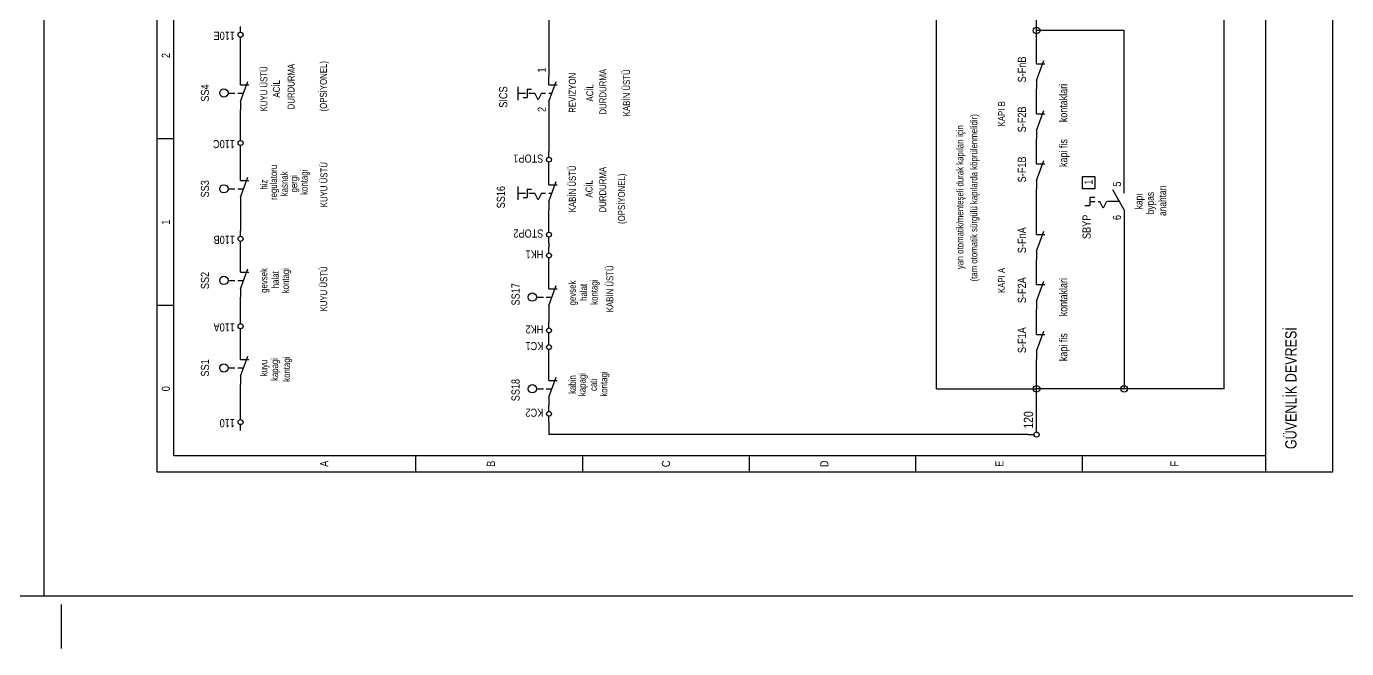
# Model space of a CAD drawing. Header units: centimetres. Extents: x 0 to 14595, y -30 to 2970.
# Drawn here: x 12430 to 13179, y -30 to 323 of the extents above; entities that cross this region are included whole.
import ezdxf
from ezdxf.enums import TextEntityAlignment as Align

# ---------------------------------------------------------------- set-up
doc = ezdxf.new("R2010")
doc.units = ezdxf.units.CM
doc.linetypes.add('CENTER', pattern=[40, 25, -5, 5, -5])
for name, color, linetype in [('ASN-CERCEVE', 7, 'CONTINUOUS'), ('ASN-EKSEN', 8, 'CENTER'), ('ASN-ELEKTRIK', 3, 'CONTINUOUS'), ('ASN-ELEKTRIK-YAZI', 4, 'CONTINUOUS')]:
    doc.layers.add(name, color=color, linetype=linetype)
doc.styles.get("Standard").update_dxf_attribs({"font": 'arial.ttf', "width": 0.8})

msp = doc.modelspace()

# ---------------------------------------------------------------- linework, layer by layer
at = {"layer": 'ASN-CERCEVE'}
msp.add_line((12440, 0), (12440, 2970), dxfattribs=at)
for points in [[(0, 0), (14595, 0), (14595, 2970), (0, 2970)], [(100, 0), (14570, 0), (14570, 2970), (100, 2970)]]:
    msp.add_lwpolyline(points, close=True, dxfattribs=at)
at = {"layer": 'ASN-EKSEN'}
msp.add_line((12450, -30), (12450, -5), dxfattribs=at)
at = {"layer": 'ASN-ELEKTRIK'}
for p, q in [((12504.2, 70.2), (12504.2, 1015.95)), ((12513.66, 79.66), (12513.66, 1015.95)), ((13133.12, 70.2), (13133.12, 1015.95)), ((13170.95, 1015.95), (13170.95, 70.2)), ((13109.48, 117.49), (13109.48, 564.36)), ((12946.34, 117.49), (12946.34, 528.89)), ((12726.45, 353.92), (12726.45, 294.72)), ((13003.08, 320.82), (13003.08, 332.65)), ((12551.49, 319.88), (12551.49, 323.19)), ((12551.49, 313.73), (12551.49, 317.04)), ((13052.74, 320.82), (13003.08, 320.82)), ((13003.08, 306.64), (13003.08, 320.82)), ((13052.74, 233.34), (13052.74, 320.82)), ((12551.49, 294.82), (12551.49, 313.73)), ((13003.08, 301.91), (13003.08, 306.64)), ((13003.08, 292.45), (13007.21, 303.8)), ((13003.08, 301.91), (13007.81, 301.91)), ((12551.49, 290.09), (12551.49, 294.82)), ((12726.45, 289.99), (12726.45, 294.72)), ((13003.08, 292.45), (13003.08, 287.72)), ((12544.4, 285.36), (12548.29, 285.36)), ((12549.97, 285.36), (12553.21, 285.36)), ((12551.49, 280.63), (12555.62, 291.98)), ((12551.49, 290.09), (12556.21, 290.09)), ((12709.03, 281.4), (12709.03, 288.97)), ((12709.05, 285.26), (12713.21, 285.26)), ((12714.16, 287.63), (12716.52, 287.63)), ((12714.16, 287.63), (12714.16, 282.9)), ((12715.1, 285.26), (12718.41, 285.26)), ((12720.3, 281.48), (12718.41, 285.26)), ((12722.19, 285.26), (12720.3, 281.48)), ((12722.19, 285.26), (12724.56, 285.26)), ((12726.45, 280.53), (12730.58, 291.88)), ((12726.45, 289.99), (12731.18, 289.99)), ((12726.45, 285.26), (12728.15, 285.26)), ((13003.08, 278.26), (13003.08, 287.72)), ((12551.49, 280.63), (12551.49, 275.9)), ((12711.79, 282.9), (12714.16, 282.9)), ((12726.45, 280.53), (12726.45, 275.81)), ((13003.08, 273.54), (13003.08, 278.26)), ((12551.49, 261.71), (12551.49, 275.9)), ((12726.45, 275.81), (12726.45, 252.26)), ((13003.08, 264.08), (13007.21, 275.43)), ((13003.08, 273.54), (13007.81, 273.54)), ((13003.08, 264.08), (13003.08, 259.35)), ((12513.66, 259.35), (12504.2, 259.35)), ((12551.49, 258.4), (12551.49, 261.71)), ((12551.49, 252.26), (12551.49, 255.57)), ((13003.08, 249.89), (13003.08, 259.35)), ((12551.49, 240.43), (12551.49, 252.26)), ((12726.45, 248.95), (12726.45, 252.26)), ((13003.08, 245.16), (13003.08, 249.89)), ((12551.49, 235.71), (12551.49, 240.43)), ((12726.45, 242.8), (12726.45, 246.11)), ((12726.45, 237.98), (12726.45, 242.8)), ((13003.08, 235.71), (13007.21, 247.05)), ((13003.08, 245.16), (13007.81, 245.16)), ((12551.49, 226.25), (12555.62, 237.6)), ((12551.49, 235.71), (12556.21, 235.71)), ((12709.03, 224.65), (12709.03, 232.22)), ((12726.45, 233.25), (12726.45, 237.98)), ((12726.45, 223.79), (12730.58, 235.14)), ((12726.45, 233.25), (12731.18, 233.25)), ((13003.08, 235.71), (13003.08, 230.98)), ((13029.09, 230.98), (13029.09, 238.07)), ((13029.09, 238.07), (13036.18, 238.07)), ((13036.18, 238.07), (13036.18, 230.98)), ((13052.74, 228.61), (13052.74, 233.34)), ((12544.4, 230.98), (12548.29, 230.98)), ((12549.97, 230.98), (12553.21, 230.98)), ((12551.49, 226.25), (12551.49, 221.52)), ((12709.05, 228.52), (12713.21, 228.52)), ((12711.79, 226.15), (12714.16, 226.15)), ((12714.16, 230.88), (12716.52, 230.88)), ((12714.16, 230.88), (12714.16, 226.15)), ((12715.1, 228.52), (12718.41, 228.52)), ((12720.3, 224.73), (12718.41, 228.52)), ((12722.19, 228.52), (12720.3, 224.73)), ((12722.19, 228.52), (12724.56, 228.52)), ((12726.45, 228.52), (12728.15, 228.52)), ((13003.08, 209.7), (13003.08, 230.98)), ((13036.18, 230.98), (13029.09, 230.98)), ((13033.35, 226.25), (13036.18, 226.25)), ((13033.35, 226.25), (13033.35, 221.52)), ((13052.74, 219.15), (13046.28, 230.34)), ((12551.49, 221.52), (12551.49, 207.33)), ((12726.45, 223.79), (12726.45, 219.06)), ((12726.45, 209.7), (12726.45, 219.06)), ((13030.51, 221.52), (13033.35, 221.52)), ((13033.35, 223.88), (13036.18, 223.88)), ((13038.08, 223.88), (13039.02, 223.88)), ((13040.91, 220.1), (13039.02, 223.88)), ((13042.8, 223.88), (13040.91, 220.1)), ((13050.37, 223.88), (13043.28, 223.88)), ((13052.74, 219.15), (13052.74, 214.43)), ((12726.45, 206.39), (12726.45, 209.7)), ((13003.08, 204.97), (13003.08, 209.7)), ((13052.74, 214.43), (13052.74, 117.49)), ((12551.49, 204.02), (12551.49, 207.33)), ((12726.45, 200.24), (12726.45, 203.55)), ((13003.08, 195.51), (13007.21, 206.86)), ((13003.08, 204.97), (13007.81, 204.97)), ((12551.49, 197.88), (12551.49, 201.19)), ((12551.49, 188.42), (12551.49, 197.88)), ((12726.45, 200.24), (12726.45, 197.88)), ((12726.45, 194.57), (12726.45, 197.88)), ((13003.08, 195.51), (13003.08, 190.78)), ((12551.49, 183.69), (12551.49, 188.42)), ((12726.45, 188.42), (12726.45, 191.73)), ((12726.45, 178.96), (12726.45, 188.42)), ((13003.08, 181.32), (13003.08, 190.78)), ((12551.49, 174.23), (12555.62, 185.58)), ((12551.49, 183.69), (12556.21, 183.69)), ((13003.08, 176.6), (13003.08, 181.32)), ((12544.4, 178.96), (12548.29, 178.96)), ((12549.97, 178.96), (12553.21, 178.96)), ((12551.49, 174.23), (12551.49, 169.5)), ((12726.45, 174.23), (12726.45, 178.96)), ((12726.45, 164.77), (12730.58, 176.12)), ((12726.45, 174.23), (12731.18, 174.23)), ((13003.08, 167.14), (13007.21, 178.49)), ((13003.08, 176.6), (13007.81, 176.6)), ((12513.66, 164.77), (12504.2, 164.77)), ((12551.49, 157.68), (12551.49, 169.5)), ((12719.36, 169.5), (12723.25, 169.5)), ((12724.94, 169.5), (12728.17, 169.5)), ((12726.45, 164.77), (12726.45, 160.05)), ((13003.08, 167.14), (13003.08, 162.41)), ((12551.49, 154.37), (12551.49, 157.68)), ((12726.45, 160.05), (12726.45, 155.32)), ((13003.08, 152.95), (13003.08, 162.41)), ((12551.49, 148.22), (12551.49, 151.53)), ((12726.45, 152.01), (12726.45, 155.32)), ((13003.08, 148.22), (13003.08, 152.95)), ((13003.08, 138.77), (13007.21, 150.11)), ((12551.49, 138.77), (12551.49, 148.22)), ((12726.45, 145.86), (12726.45, 149.17)), ((12726.45, 142.55), (12726.45, 145.86)), ((13003.08, 148.22), (13007.81, 148.22)), ((12551.49, 134.04), (12551.49, 138.77)), ((12551.49, 124.58), (12555.62, 135.93)), ((12726.45, 136.4), (12726.45, 139.71)), ((12726.45, 126.94), (12726.45, 136.4)), ((13003.08, 138.77), (13003.08, 134.04)), ((12544.4, 129.31), (12548.29, 129.31)), ((12549.97, 129.31), (12553.21, 129.31)), ((12551.49, 134.04), (12556.21, 134.04)), ((13003.08, 117.49), (13003.08, 134.04)), ((12551.49, 124.58), (12551.49, 119.85)), ((12551.49, 103.3), (12551.49, 119.85)), ((12726.45, 122.22), (12726.45, 126.94)), ((12726.45, 112.76), (12730.58, 124.11)), ((12726.45, 122.22), (12731.18, 122.22)), ((12719.36, 117.49), (12723.25, 117.49)), ((12724.94, 117.49), (12728.17, 117.49)), ((12726.45, 112.76), (12726.45, 108.03)), ((12946.34, 117.49), (13003.08, 117.49)), ((13003.08, 96.21), (13003.08, 117.49)), ((13052.74, 117.49), (13003.08, 117.49)), ((13109.48, 117.49), (13052.74, 117.49)), ((12726.45, 104.72), (12726.45, 108.03)), ((12551.49, 99.99), (12551.49, 103.3)), ((12726.45, 98.57), (12726.45, 101.88)), ((12726.45, 98.57), (12726.45, 91.48)), ((12551.49, 93.84), (12551.49, 97.15)), ((12998.35, 91.48), (12726.45, 91.48)), ((12998.35, 91.48), (13001.66, 91.48)), ((13003.08, 92.9), (13003.08, 96.21)), ((12513.66, 79.66), (13133.12, 79.66)), ((12650.79, 79.66), (12650.79, 70.2)), ((12745.37, 79.66), (12745.37, 70.2)), ((12839.94, 79.66), (12839.94, 70.2)), ((12934.52, 70.2), (12934.52, 79.66)), ((13029.09, 70.2), (13029.09, 79.66)), ((13170.95, 70.2), (12504.2, 70.2))]:
    msp.add_line(p, q, dxfattribs=at)
for centre, radius in [((13003.08, 320.82), 1.89), ((12551.49, 318.46), 1.42), ((12542.03, 285.36), 2.36), ((12551.49, 256.99), 1.42), ((12726.45, 247.53), 1.42), ((12542.03, 230.98), 2.36), ((12551.49, 202.6), 1.42), ((12726.45, 204.97), 1.42), ((12726.45, 193.15), 1.42), ((12542.03, 178.96), 2.36), ((12716.99, 169.5), 2.36), ((12551.49, 152.95), 1.42), ((12726.45, 150.59), 1.42), ((12726.45, 141.13), 1.42), ((12542.03, 129.31), 2.36), ((12716.99, 117.49), 2.36), ((13003.08, 117.49), 1.89), ((13052.74, 117.49), 1.89), ((12551.49, 98.57), 1.42), ((12726.45, 103.3), 1.42), ((13003.08, 91.48), 1.42)]:
    msp.add_circle(centre, radius, dxfattribs=at)

# ---------------------------------------------------------------- texts
at = {"layer": 'ASN-ELEKTRIK-YAZI', "width": 0.8}
for s, height, rotation, p in [('110E', 4.634, 180, (12548.27, 320.16)), ('(OPSİYONEL)', 3.9722, 90, (12600.46, 274.91)), ('1', 4.63, 90, (12724.65, 296.99)), ('S-FnB', 4.634, 90, (12997.03, 291.41)), ('kontaklari', 4.54, 90, (13020.48, 268.84)), ('S-F2B', 4.634, 90, (12997.03, 263.04)), ('110C', 4.634, 180, (12548.27, 258.69)), ('kapi fis', 4.54, 90, (13020.48, 243.38)), ('STOP1', 4.634, 180, (12723.23, 250.46)), ('S-F1B', 4.634, 90, (12997.03, 234.67)), ('(OPSİYONEL)', 3.9722, 90, (12769.58, 211.02)), ('5', 4.63, 90, (13050.94, 232.21)), ('110B', 4.634, 180, (12548.27, 204.31)), ('STOP2', 4.634, 180, (12723.23, 207.9)), ('S-FnA', 4.634, 90, (12997.03, 194.47)), ('HK1', 4.634, 180, (12723.23, 196.08)), ('S-F2A', 4.634, 90, (12997.03, 166.1)), ('kontaklari', 4.54, 90, (13020.48, 158.64)), ('110A', 4.634, 180, (12548.27, 154.65)), ('HK2', 4.634, 180, (12723.23, 153.52)), ('S-F1A', 4.634, 90, (12997.03, 137.73)), ('GÜVENLİK DEVRESİ', 6.3687, 90, (13150.5, 83.24)), ('KC1', 4.634, 180, (12723.23, 144.06)), ('kapi fis', 4.54, 90, (13020.48, 133.19)), ('KC2', 4.634, 180, (12723.23, 106.23)), ('110', 4.634, 180, (12548.27, 100.27)), ('120', 5.296, 90, (13001.1, 94.88))]:
    msp.add_text(s, height=height, rotation=rotation, dxfattribs=at).set_placement(p)
for s, height, p in [('2', 4.63, (12511.39, 306.64)), ('KUYU ÜSTÜ', 3.972, (12566.7, 287.72)), ('DURDURMA', 3.972, (12582.13, 289.02)), ('ACİL', 3.972, (12573.8, 287.72)), ('REVIZYON', 3.972, (12741.67, 285.48)), ('DURDURMA', 3.972, (12759.01, 286.08)), ('KABİN ÜSTÜ', 3.972, (12772.41, 285.48)), ('SS4', 4.634, (12533.61, 285.36)), ('ACİL', 3.972, (12751.6, 285.48)), ('KAPI B', 3.972, (12985.21, 273.54)), ('(tam otomatik sürgülü kapılarda köprülenmelidir)', 3.9722, (12969.49, 225.89)), ('yarı otomatik/menteşeli durak kapıları için', 3.9722, (12961.56, 226.25)), ('regulatoru', 3.972, (12572.2, 234.64)), ('kasnak', 3.972, (12578.3, 233.84)), ('kontagi', 3.972, (12589.53, 234.7)), ('KUYU ÜSTÜ', 3.972, (12600.76, 233.34)), ('KABİN ÜSTÜ', 3.972, (12741.68, 230.98)), ('DURDURMA', 3.972, (12758.89, 230.51)), ('SS3', 4.634, (12533.61, 230.98)), ('hiz', 3.972, (12566.71, 233.34)), ('gergi', 3.972, (12583.7, 233.86)), ('SS16', 4.634, (12701.48, 226.25)), ('ACİL', 3.972, (12751.14, 230.98)), ('1', 4.63, (13034.86, 234.76)), ('anahtarı', 4.256, (13076.6, 224.31)), ('kapı', 4.256, (13063.14, 223.88)), ('bypas', 4.256, (13069.61, 222.85)), ('1', 4.63, (12511.39, 212.06)), ('SS2', 4.634, (12533.61, 178.96)), ('gevsek', 3.972, (12566.71, 178.96)), ('halat', 3.972, (12573.2, 179.36)), ('kontagi', 3.972, (12578.95, 178.87)), ('KUYU ÜSTÜ', 3.972, (12600.64, 174.22)), ('KABİN ÜSTÜ', 3.972, (12762.96, 174.23)), ('KAPI A', 3.972, (12985.21, 178.96)), ('gevsek', 3.972, (12741.68, 171.87)), ('halat', 3.972, (12748.03, 172.19)), ('kontagi', 3.972, (12754.04, 172.34)), ('kontagi', 3.972, (12579.58, 128.63)), ('SS1', 4.634, (12533.61, 129.31)), ('kuyu', 3.972, (12566.71, 129.31)), ('kapagi', 3.972, (12572.79, 128.43)), ('kabin', 3.972, (12741.68, 119.85)), ('kapagi', 3.972, (12747.29, 119.88)), ('cati', 3.972, (12753.62, 119.65)), ('kontagi', 3.972, (12759.54, 120.17)), ('0', 4.63, (12511.39, 117.49)), ('A', 4.63, (12601.23, 74.93)), ('B', 4.63, (12695.81, 74.93)), ('C', 4.63, (12795.11, 74.93)), ('D', 4.63, (12884.96, 74.93)), ('E', 4.63, (12984.26, 74.93)), ('F', 4.63, (13083.57, 74.93))]:
    msp.add_text(s, height=height, rotation=90, dxfattribs=at).set_placement(p, align=Align.CENTER)
for s, height, p in [('SICS', 4.634, (12702.81, 289.14)), ('2', 4.63, (12724.65, 277.51)), ('SBYP', 4.634, (13033.73, 216.32)), ('6', 4.63, (13050.94, 216.13)), ('SS17', 4.634, (12709.8, 177.45)), ('SS18', 4.634, (12709.8, 123.07))]:
    msp.add_text(s, height=height, rotation=90, dxfattribs=at).set_placement(p, align=Align.RIGHT)

doc.saveas('drawing.dxf')
